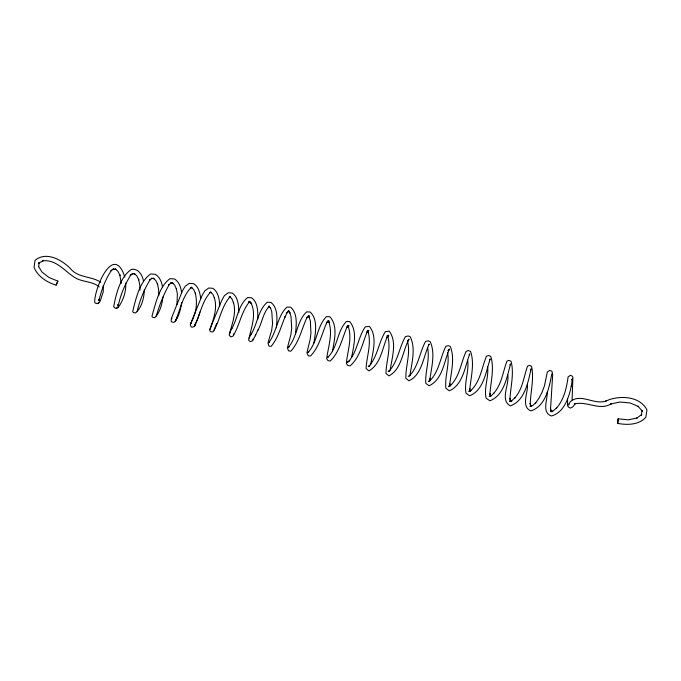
<?xml version="1.0" encoding="UTF-8"?>
<svg xmlns="http://www.w3.org/2000/svg" width="681" height="681" viewBox="0 0 681 681"><rect width="100%" height="100%" fill="white"/><g stroke="black" fill="none" stroke-linecap="round" stroke-linejoin="round"><path stroke-width="1.02" d="M507.694 374.652C509.822 384.246 499.479 399.977 510.35 405.902C524.889 400.683 528.013 382.245 531.129 368.847L530.38 369.783L530.967 369.485M527.4 384.152C528.473 392.392 520.488 406.523 530.899 410.907C545.694 406.123 549.261 387.498 551.78 373.929M569.461 403.654L568.856 404.344L570.201 401.79C580.595 392.588 594.309 405.391 606.158 400.99L605.588 401.194L609.801 399.458C622.323 395.465 640.293 396.844 646.95 409.877L645.818 417.283C638.701 425.123 627.363 425.097 617.735 423.437L618.11 418.832L628.248 419.836L637.075 418.04L636.454 418.406L641.723 414.457L641.408 415.384L642.021 410.302L642.345 411.247L638.012 406.225L638.693 406.608L630.112 402.973L619.897 402.011L610.746 404.003L611.325 403.782C599.629 411.154 586.639 400.666 574.687 403.944L575.181 403.671L572.678 407.017L570.218 408.123C566.115 406.983 568.107 401.62 567.486 398.606M233.609 334.354L233.54 335.052L233.43 333.877M547.269 391.847C547.728 399.33 541.438 412.558 551.414 415.98C564.157 412.592 569.027 397.253 571.359 385.659M617.735 423.437L618.11 418.832M137.179 311.285C139.826 300.261 144.227 289.323 150.126 279.619L149.411 280.163L152.203 278.359L151.182 278.376L153.991 278.64L153.131 278.078L155.711 280.419L157.669 284.505L157.456 283.866L158.63 289.485L158.784 295.758M295.426 334.448C296.218 325.595 298.133 313.711 290.634 307.191L286.99 307.054C277.158 316.316 276.903 332.09 268.629 342.798L269.574 342.083M276.401 327.782C277.133 319.423 278.231 308.365 271.038 302.432L267.267 302.228C258.073 310.025 257.478 323.969 251.272 334.013L251.63 333.23L249.042 338.014M38.647 266.654L39.149 262.738M571.265 386.391L572.389 378.985L571.64 379.921L571.963 379.555M176.949 304.501L177.392 294.098L176.294 288.489L176.498 289.119L174.634 285.05L172.165 282.734L173.034 283.279L170.327 283.041L171.374 282.998L168.675 284.837L169.433 284.283C163.636 294.132 159.49 305.079 156.255 316.018M181.708 302.585C180.661 309.412 178.848 317.363 174.021 322.454L171.782 321.96L171.127 320.972L171.442 318.214L182.508 290.668L185.241 286.19L189.284 283.373L193.608 283.671C198.707 286.701 199.976 293.077 200.725 298.499M162.98 297.01C161.993 304.211 160.052 312.536 154.732 317.729L152.544 317.269L151.931 316.282C155.413 304.135 159.286 286.233 170.02 278.665L174.464 278.963C179.316 281.772 180.942 287.629 181.648 292.847M410.047 374.78C411.86 362.454 415.938 348.502 410.226 336.703L408.157 335.954L405.467 336.576C399.151 347.497 398.044 361.279 389.209 370.992L390.009 370.285L388.247 371.417L389.37 371.23M390.213 369.877C391.984 357.627 397.27 342.015 389.285 331.17L385.361 331.638C378.585 342.33 377.708 356.223 369.068 366.072L369.919 365.391L368.276 366.548L369.442 366.369M370.762 364.097C372.762 352.239 377.708 336.678 369.417 326.403L365.305 326.829C358.146 337.223 357.329 351.107 349.004 361.058L349.847 360.402L347.429 362.309L348.34 361.594M332.481 350.843C334.482 340.108 338.074 325.612 329.842 316.725L326.488 316.597C316.852 326.088 317.465 342.603 307.88 352.571L308.834 351.856M351.575 357.491C353.66 346.212 357.9 331.128 349.651 321.543L346.425 321.475C336.916 331.06 337.81 347.812 327.672 357.406L328.591 356.674M313.864 343.096C315.465 333.23 318.231 319.738 310.187 312.009L306.663 311.855C296.746 321.032 297.197 337.393 288.174 347.633L289.11 346.952M211.178 292.609L212.872 294.311L214.558 298.363L214.319 297.699C217.911 309.021 212.855 320.113 209.782 330.608L210.42 331.587L212.608 331.996L213.57 331.315L215.315 326.897M199.916 312.009L198.128 317.84L194.264 326.505L192.076 327.255L191.012 326.752L190.297 324.65L190.842 323.083L202.129 295.409L204.777 290.881L208.684 288.012L212.855 288.293C218.516 292.106 219.52 299.734 219.665 306.033M194.102 315.873C196.766 308.604 197.081 300.559 195.251 293.06L195.498 293.698L193.719 289.629L191.94 287.901M194.74 324.301L194.8 325.458C200.24 314.435 202.129 300.636 210.923 291.877L210.054 292.464M215.664 326.02L216.72 323.39M191.914 321.236L193.813 316.801M257.75 330.472C262.211 322.709 263.002 312.579 269.438 306.161L268.527 306.722M209.705 329.417L221.844 300.244L224.372 295.69L228.186 292.779L232.238 293C238.341 297.299 238.725 305.82 238.75 312.622M190.68 323.994L191.497 322.156M248.633 301.896L250.148 301.981L249.237 301.385L251.28 303.615L250.923 302.739C256.958 315.014 250.906 328.14 248.625 340.236L250.361 341.649L252.523 340.84L255.69 334.992M255.332 335.776L257.963 329.996M214.081 330.234C220.099 319.389 221.759 305.582 230.34 296.558L229.429 297.154M175.494 321.177L175.979 320.181M176.839 318.402L177.247 317.576M194.264 326.505L194.613 325.824M194.8 325.458L195.132 324.828M124.861 277.039C113.633 242.564 94.455 288.003 94.693 302.126L95.28 303.13L97.468 303.624L99.409 302.373L100.362 300.636L103.257 291.749L103.257 285.441M190.842 323.603L191.191 322.99M117.507 307.718L118.46 307.14C123.287 300.117 126.351 291.613 125.653 283.007M408.421 340.023L409.068 339.044C402.565 350.843 401.969 369.162 388.86 375.903L385.982 373.435C386.153 360.998 391.379 348.417 387.634 335.929L388.008 336.891L387.183 335.512M448.796 349.94L449.443 348.97C444.003 361.245 442.735 379.683 429.039 385.769L425.787 383.292C425.029 371.426 430.086 359.577 427.583 347.591M493.972 393.048C501.854 384.007 502.859 371.707 506.979 361.117L508.945 360.377L511.048 361.296C514.351 373.682 510.495 386.748 509.967 399.304L509.89 398.351L510.665 401.33L509.984 400.454L511.695 401.526L509.524 401.398L512.103 400.445L515.194 397.508L514.674 398.113C522.761 389.191 523.68 376.78 527.528 366.165L529.375 365.374L531.52 366.25C534.296 378.73 530.508 391.703 530.235 404.31L530.133 403.365L531.027 406.395L530.303 405.527L531.546 406.268M428.63 344.961L429.277 344.024C423.284 356.018 422.407 374.49 408.966 380.807L405.859 378.295C405.535 365.85 410.856 353.294 407.383 340.772L407.749 341.709M469.073 354.827L469.771 353.865C464.885 366.438 463.174 384.901 449.273 390.826L445.893 388.264C444.523 376.372 449.937 364.471 447.536 352.443M509.882 364.846L510.58 363.901C506.894 377.061 504.204 395.338 489.894 400.794L486.132 398.232C483.825 387.923 488.745 377.453 487.656 366.974M489.503 359.815L490.192 358.896C485.868 371.656 483.774 390.29 469.601 395.772L465.991 393.184C464.084 382.288 469.141 371.349 467.694 360.292M171.561 318.768L172.038 318.197M328.582 320.598L326.684 322.743L327.118 321.866C321.875 333.239 319.517 346.969 310.459 356.044L308.204 355.754L306.927 352.784L310.17 339.393L310.945 333.026L310.366 321.057L309.072 316.852L309.446 317.755L308.314 316.316M308.842 315.72L306.825 317.84L307.259 316.988C301.768 328.259 299.427 341.853 290.804 351.234L288.565 350.851L287.391 347.872L290.898 334.643L291.681 328.31L291.017 316.393L289.629 312.187L289.961 313.081L288.148 310.902L289.042 311.506M490.822 396.189L494.551 392.469M39.098 262.747L38.357 263.428L43.107 260.849L42.248 260.908C57.383 258.899 65.563 273.03 77.438 278.997C84.24 281.789 92.071 281.823 98.294 286.011M230.51 332.473L229.557 333.128L231.88 328.31L231.531 329.085C237.516 319.014 238.188 305.02 247.663 297.537L251.587 297.767C258.193 302.492 257.767 311.966 257.818 319.227M190.714 287.68L191.591 287.101C182.551 295.639 180.38 309.54 175.511 320.785L175.426 319.619M97.468 303.624L98.464 302.985M100.72 282.292C92.037 276.299 80.026 277.942 72.135 270.434C63.691 260.797 46.657 250.421 34.978 260.423L34.05 267.454C37.991 276.682 46.827 282.292 56.131 285.143L57.885 281.125L49.049 277.542L41.95 272.017L38.74 266.748M98.481 302.968L99.409 302.373M57.885 281.125L56.131 285.143M143.589 281.645C142.721 275.618 138.618 268.144 131.527 269.361C120.29 276.46 115.974 294.371 113.684 306.748L115.37 308.306L117.549 307.684M248.982 301.887L249.91 301.334C241.483 311.013 239.729 325.075 233.055 336.108L230.936 336.848L229.182 335.358C231.514 324.692 236.894 313.703 233.353 302.373L233.592 303.028L232 298.993L230.57 297.495M288.114 311.464L289.067 310.894L286.931 312.979L287.348 312.094L284.998 317.074L285.296 316.435C280.921 326.437 278.265 338.031 271.098 346.416L268.91 346.059L267.965 343.096L271.753 329.945L272.553 323.62L271.787 311.677L270.297 307.446L270.638 308.357L268.714 306.152L269.591 306.782M116.553 308.28L118.46 307.14M408.217 376.397L410.115 375.291L409.324 375.98C418.474 366.421 419.59 352.562 425.557 341.436L428.111 340.832L430.23 341.649C435.542 353.533 431.439 367.263 429.907 379.598L429.822 378.662L430.017 380.56M491.571 395.44L489.12 396.427L490.26 396.172M531.061 406.251L529.937 406.489L532.67 405.561L535.887 402.633L535.368 403.22L538.875 398.368L542.033 392.333L544.442 385.906L547.32 372.039L549.771 370.353L551.968 371.307L552.691 374.482L550.537 409.238L550.469 408.311L551.491 411.367L550.784 410.524L552.768 411.673L550.537 411.605L553.415 410.711L556.76 407.808L556.258 408.421C563.885 399.704 566.626 388.23 568.056 377.036L570.329 375.274L572.474 376.252L572.908 377.402L572.083 399.875M449.673 386.101L448.558 386.323L450.72 385.284L449.971 386.025C459.752 376.823 460.892 362.769 466.162 351.285L468.443 350.587L470.545 351.396C474.768 363.628 470.886 376.951 469.813 389.464L469.703 388.51L470.23 391.447L469.515 390.562M429.524 381.19L428.375 381.403L430.409 380.33L429.609 381.045C439.083 371.63 440.267 357.687 445.842 346.297L448.234 345.642L450.294 346.493C455.095 358.564 451.052 372.09 449.766 384.51L449.681 383.548L449.954 385.472M469.881 391.158L468.741 391.362L471.056 390.341L470.307 391.064C480.394 382.041 481.603 367.868 486.472 356.206L488.609 355.508L490.771 356.393C494.602 368.659 490.669 381.837 489.894 394.342L489.818 393.405L490.473 396.359M447.757 350.417L448.822 350.247M407.374 340.534L408.694 340.423L407.544 340.338M327.629 321.134L329.417 321.143M307.872 316.248L309.787 316.29L308.663 316.222M347.974 325.85L349.098 325.901L347.421 325.918L348.425 325.382L346.629 327.561L347.123 326.693C342.134 338.244 339.649 352.086 330.225 360.99L328.038 360.683L326.701 358.759C328.131 346.561 333.222 333.886 328.651 321.611L329.017 322.547L327.953 321.126M229.148 297.214L230.731 297.316M209.833 292.515L211.485 292.634M190.51 287.748L192.246 287.893M367.808 330.617L368.957 330.711L367.399 330.762L368.412 330.268L366.736 332.473L367.238 331.638C362.471 343.233 360.036 357.389 350.136 365.85L347.897 365.527L346.374 363.569C347.31 351.328 352.503 338.721 348.195 326.403L348.544 327.323L347.565 325.918M387.676 335.512L388.8 335.622L387.37 335.699L388.366 335.188L386.808 337.427L387.319 336.576C382.424 348.008 380.585 364.548 368.838 370.907L366.08 368.515C366.693 356.146 371.869 343.547 367.842 331.119L368.234 332.047L367.331 330.651M117.404 304.509L118.094 306.663C120.154 295.503 124.844 284.479 130.88 274.869L130.148 275.405L133.059 273.617L132.02 273.651L134.949 273.949L134.072 273.413L136.753 275.779L138.805 279.891L138.575 279.278L139.809 284.905L139.963 290.123M98.43 299.742L99.026 300.747L98.932 299.214L98.941 300.304C101.665 289.783 105.368 279.125 111.616 270.161L110.918 270.74L113.923 268.986L112.91 269.063L115.94 269.378L115.089 268.876L117.873 271.251L120.001 275.362L119.813 274.749L121.209 283.483M98.839 286.403L99.094 287.007M162.538 287.246C161.857 282.232 159.831 276.963 155.285 274.298L150.714 273.949C139.631 281.457 135.723 299.112 132.718 311.523L133.34 312.485L135.596 312.945C141.92 307.412 144.091 297.682 144.381 289.527M567.665 404.769L567.792 405.842M567.554 403.893L567.673 404.837M252.966 339.044L253.034 339.776"/></g></svg>
